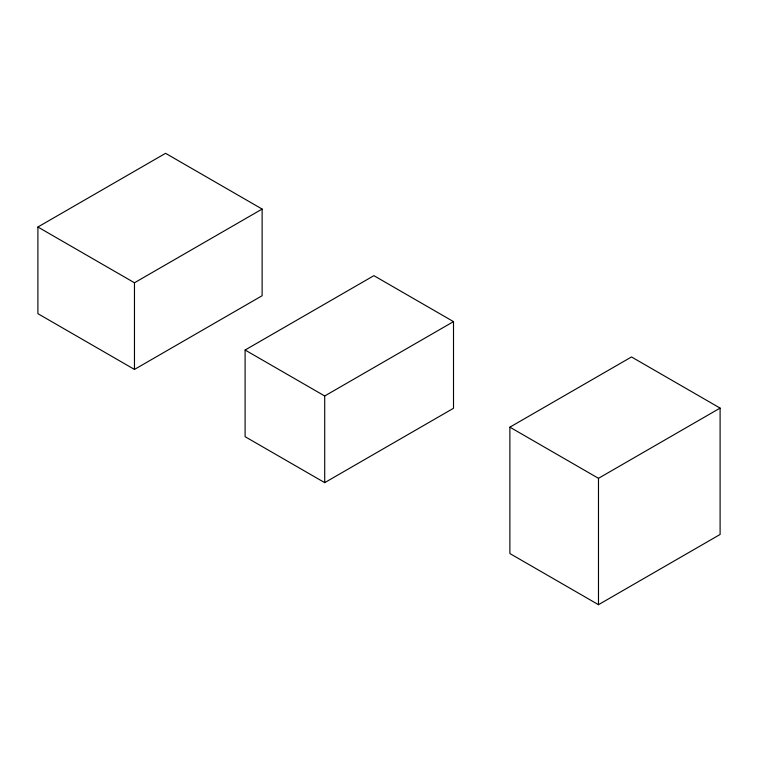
<?xml version="1.0" encoding="UTF-8"?>
<svg xmlns="http://www.w3.org/2000/svg" width="758" height="758" viewBox="0 0 758 758"><rect width="100%" height="100%" fill="white"/><g stroke="black" fill="none" stroke-linecap="round" stroke-linejoin="round"><path stroke-width="1.14" d="M37.9 227.012L165.557 153.315L262.126 209.066L262.126 295.724L134.469 369.43L37.9 313.67L37.9 227.012L134.469 282.772L262.126 209.066M245.099 350.025L373.902 275.666L453.502 321.619L453.502 408.278L324.708 482.638L245.099 436.684L245.099 350.025L324.708 395.979L453.502 321.619M509.878 427.171L631.499 356.952L720.1 408.098L720.1 534.466L598.479 604.685L509.878 553.539L509.878 427.171L598.479 478.317L720.1 408.098M598.479 478.317L598.479 604.685M324.708 395.979L324.708 482.638M134.469 282.772L134.469 369.43"/></g></svg>
